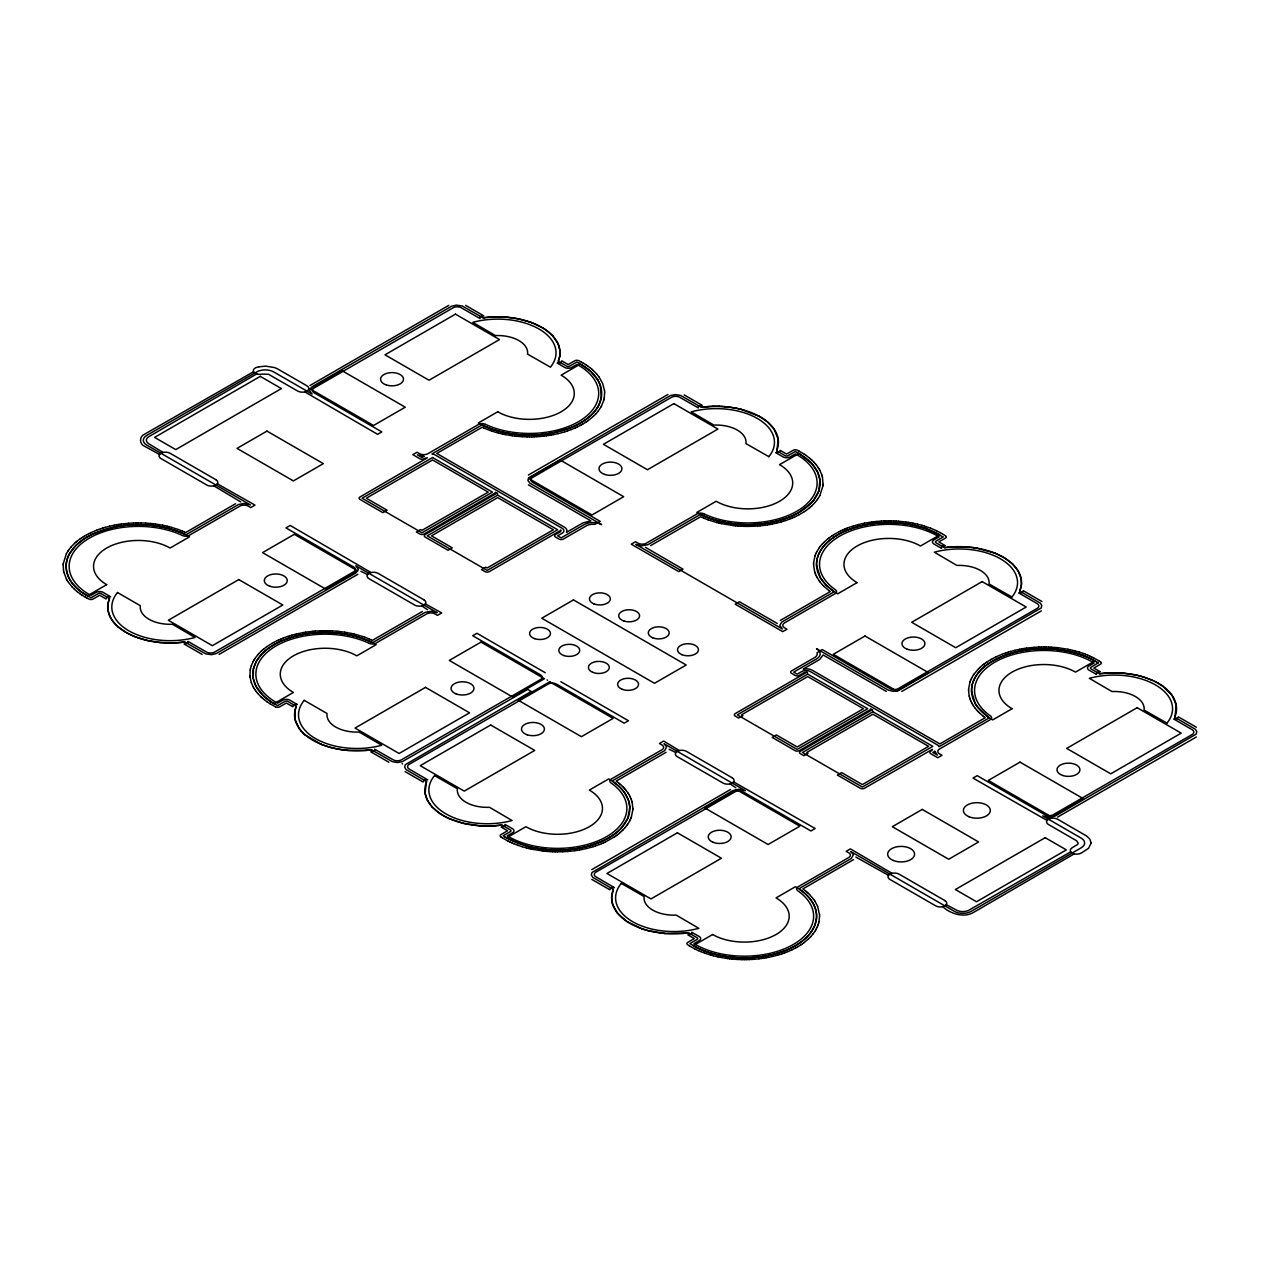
<?xml version="1.0" encoding="UTF-8"?>
<svg xmlns="http://www.w3.org/2000/svg" width="1263" height="1263" viewBox="0 0 1263 1263"><rect width="100%" height="100%" fill="white"/><g stroke="black" fill="none" stroke-linecap="round" stroke-linejoin="round"><path stroke-width="1.5" d="M63.182 564.971L63.513 570.576M632.81 809.772L632.858 808.431M813.561 564.277L813.593 562.935M823.066 484.345L822.466 477.319M819.576 916.243L818.945 921.832M968.563 690.387L968.61 689.045M63.197 564.893L63.308 563.551M632.81 809.851L631.421 816.829M813.593 562.856L814.982 555.878M822.939 485.766L823.066 484.408M816.435 918.911C817.871 906.818 809.536 896.051 800.016 889.626A1.989 1.152 0 0 1 800.126 888.063L851.357 858.445L853.33 854.704L850.757 851.53L954.323 911.318A11.951 6.899 0 0 0 971.231 911.318L1081.144 847.852A11.951 6.899 0 0 0 1081.144 838.095L1042.733 815.914L1049.032 817.429L1055.41 815.93L1196.156 734.135L1196.819 731.64L1195.382 729.272L1175.553 717.684A1.989 1.152 0 0 1 1175.032 716.61L1176.248 705.212M968.61 688.966L970 681.988M63.308 563.472L66.371 553.778M250.232 669.927L249.916 675.531M601.33 397.545L600.304 385.326M604.314 397.671L604.63 392.083M822.939 485.829L819.876 495.522M816.435 918.943L814.698 925.668L811.099 932.157M559.714 356.292L559.872 350.435L558.388 344.625M559.714 356.308L558.499 360.665A1.989 1.152 0 0 0 559.035 361.723L566.787 366.207A1.989 1.152 0 0 0 569.597 366.207L576.875 362.007L578.817 363.018M250.248 669.864L250.5 668.522M253.468 668.711L253.2 678.231L255.963 686.251M601.33 397.561L599.23 404.239M604.03 399.092L604.298 397.75M295.068 710.138L295.068 719.515L299.268 728.593M295.068 710.138L296.047 706.948A1.989 1.152 0 0 0 295.51 705.891L287.759 701.407A1.989 1.152 0 0 0 284.949 701.407L277.671 705.607L274.024 703.649A72.244 41.711 0 0 1 274.024 644.651L281.112 641.067M250.516 668.443L251.305 665.712M253.484 668.695L256.689 660.754L261.378 654.502M603.682 400.497L604.014 399.171M818.582 923.237L818.929 921.911M931.983 750.206L930.72 751.248A2.984 1.721 0 0 0 930.72 753.679L937.762 757.753L941.993 755.306L939.135 753.632A5.968 3.457 0 0 1 939.135 749.259L990.239 719.721A4.973 2.873 0 0 0 990.618 716.042A7.199 4.152 0 0 0 990.271 715.789A69.26 39.99 0 0 1 997.296 660.802A69.26 39.99 0 0 1 1092.779 662.159L1094.153 662.98L1088.801 666.075A4.973 2.873 0 0 0 1088.801 670.022L1096.489 674.395A3.236 1.863 0 0 1 1098.81 671.963L1100.278 671.774L1093.837 668.048L1100.499 664.196A2.984 1.721 0 0 0 1100.657 661.986L1100.405 661.812M603.651 400.576L601.456 406.039M818.724 491.086L819.955 480.24M818.14 924.642L818.566 923.316M251.337 665.648L253.089 661.575M630.9 818.219L631.405 816.908M818.724 491.102L813.672 500.164M815.014 555.799L815.503 554.489M817.619 926.032L818.124 924.705M970.031 681.909L970.521 680.599M360.902 571.302L367.565 574.586M630.316 819.608L630.869 818.298M669.169 749.275L675.831 752.559M777.234 623.448L739.408 601.741L735.192 604.188L782.744 631.642L786.975 629.195L784.118 627.522A5.968 3.457 0 0 1 784.118 623.148L835.222 593.61A4.973 2.873 0 0 0 835.617 589.932A7.199 4.152 0 0 0 835.253 589.679A69.26 39.99 0 0 1 842.279 534.691A69.26 39.99 0 0 1 937.762 536.049L939.151 536.87L933.878 539.901A4.973 2.873 0 0 0 933.783 543.911L941.472 548.284A3.236 1.863 0 0 1 943.793 545.869L945.277 545.663L938.819 541.938L945.482 538.085A2.984 1.721 0 0 0 945.64 535.875L945.513 535.796M815.535 554.41L816.103 553.115M817.035 927.405L817.603 926.095M855.888 857.072L888.505 875.338M970.552 680.52L971.121 679.226M69.244 554.252C63.308 564.545 66.481 577.886 74.659 586M599.215 404.271L597.857 406.86M629.637 820.966L630.269 819.671M816.135 553.036L816.782 551.742M816.356 928.779L817.003 927.484M971.152 679.147L971.784 677.852M66.402 553.699L67.949 551.078M69.26 554.236L75.812 545.505L84.053 538.859M253.137 661.512L253.847 660.233M600.699 407.381L601.409 406.102M629.606 821.045L628.058 823.665M819.845 495.601L818.298 498.222M816.814 551.678L819.261 547.732M815.598 930.121L816.324 928.842M971.831 677.773L973.363 675.152M159.564 454.491L144.724 446.344C139.088 444.213 139.183 436.272 144.724 434.14L253.579 371.717M217.331 483.792L255 505.121L250.769 507.568L247.864 505.91A5.968 3.457 0 0 0 240.286 505.91L189.118 535.417A4.973 2.873 0 0 1 182.598 535.575M253.879 660.154L254.668 658.891M425.331 603.888L441.718 612.934L437.487 615.365L434.583 613.723A5.968 3.457 0 0 0 427.005 613.723L375.948 643.167A4.973 2.873 0 0 1 369.317 643.388M597.841 406.875C591.558 417.264 580.633 423.8 569.597 428.141M600.651 407.46L597.999 411.343M733.598 781.86L815.156 828.528L810.925 830.975L742.849 791.696A5.968 3.457 0 0 0 735.271 791.696L595.631 872.307A5.968 3.457 0 0 0 595.631 876.696L614.418 887.621A3.236 1.863 0 0 0 610.218 888.963L609.871 889.815L591.81 879.395M814.777 931.463L815.566 930.2M932.362 749.338L864.476 788.254A2.984 1.721 0 0 1 860.245 788.254L837.353 775.04L841.584 772.593L862.361 784.591L928.605 746.354L872.938 714.226L806.71 752.464L808.115 753.269L803.884 755.716L800.363 753.679A2.984 1.721 0 0 1 800.363 751.248L870.823 710.564A2.984 1.721 0 0 1 872.638 710.059L870.633 708.827A2.984 1.721 0 0 1 869.765 709.948L799.305 750.632A2.984 1.721 0 0 1 795.074 750.632L772.182 737.403L776.398 734.971L797.19 746.97L863.418 708.732L807.752 676.589L741.523 714.826L742.928 715.647L738.713 718.079L735.192 716.058A2.984 1.721 0 0 1 735.192 713.611L805.652 672.926A2.984 1.721 0 0 1 807.183 672.453L807.436 672.437A2.984 1.721 0 0 0 804.105 672.611L799.305 675.373A2.984 1.721 0 0 1 795.074 675.373L791.554 673.337A2.984 1.721 0 0 1 791.554 670.89L815.077 657.281A9.457 5.462 0 0 0 817.035 652.75L822.197 649.545L890.289 688.824A5.968 3.457 0 0 0 897.867 688.824L1037.507 608.198A5.968 3.457 0 0 0 1037.507 603.825L1018.72 592.884A3.236 1.863 0 0 0 1022.919 591.542L1023.251 590.689L1041.991 601.551M946.271 904.655L957.086 910.434A8.967 5.178 0 0 0 968.453 910.434L1070.756 851.83M1047.043 820.429L972.984 778.087L977.215 775.656L1045.29 814.935A5.968 3.457 0 0 0 1052.884 814.935L1192.509 734.308A5.968 3.457 0 0 0 1192.509 729.935L1173.737 718.994A3.236 1.863 0 0 0 1177.937 717.652L1178.268 716.8L1196.329 727.235M67.997 551.015L68.849 549.768M254.716 658.812L257.605 654.976M817.398 499.548L818.25 498.285M627.158 824.976L628.011 823.729M973.41 675.089L974.278 673.842M814.73 931.541L812.898 934.083M68.897 549.689L70.886 547.179M817.35 499.611L815.377 502.137M819.308 547.653L820.24 546.421M627.111 825.055L625.122 827.581M974.326 673.763L978.62 668.743M811.083 932.173C800.789 945.829 783.818 952.349 767.588 955.696M597.936 411.422L595.82 413.901M402.565 763.957L402.076 763.673M547.1 679.952L547.589 680.22M813.672 500.18L811.588 502.611M820.287 546.358L822.402 543.879M812.851 934.162L810.72 936.641M70.933 547.1L74.454 543.437M257.652 654.913L258.726 653.713M815.314 502.2L811.793 505.863M621.349 828.054L627.979 817.871L629.827 807.041M625.074 827.644L622.817 830.075M258.789 653.65L261.188 651.25M261.394 654.487L263.746 652.134M595.757 413.964L593.357 416.364M811.572 502.627L798.958 512.446A72.244 41.711 0 0 1 696.781 512.446L716.168 501.269A44.837 25.892 0 0 0 779.571 501.269A44.837 25.892 0 0 0 779.571 464.642L798.958 453.464L811.572 463.284M822.466 543.8L823.602 542.632M621.333 828.07L618.981 830.407M810.657 936.704L808.273 939.104M823.665 542.569L827.597 539.048M621.538 831.307L622.738 830.154M978.683 668.68L979.883 667.527M74.533 543.374L75.796 542.253M261.252 651.187L262.515 650.05M263.762 652.118L267.772 648.772M593.294 416.427L587.642 420.989M810.451 507.063L811.714 505.926M618.965 830.423L616.36 832.68M620.212 832.491L621.475 831.37M979.946 667.448L982.614 665.159M808.194 939.167L804.073 942.608M75.859 542.19L77.185 541.085M262.593 649.987L263.92 648.882M809.062 508.231L810.388 507.11M618.807 833.659L620.149 832.554M985.077 666.138C977.309 672.248 970.963 681.531 971.594 691.777M77.264 541.022L80.185 538.827M263.983 648.819L266.903 646.624M808.983 508.279L806.062 510.489M827.675 538.985L829.065 537.912M616.344 832.696L613.486 834.843M617.354 834.811L618.744 833.722M982.693 665.096L984.082 664.006M985.093 666.122L987.95 663.975M267.803 648.756L274.008 644.667M829.144 537.849L832.191 535.701M832.933 537.864C823.871 544.085 815.898 554.11 816.577 565.666M615.823 835.917L617.275 834.875M984.161 663.959L985.614 662.901M802.542 943.729L803.994 942.672M80.264 538.764L81.779 537.738M586.048 422.063L587.548 421.037M266.982 646.561L271.861 643.467M804.468 511.562L805.983 510.536M832.949 537.849L834.464 536.822M613.455 834.859L608.719 837.89A72.244 41.711 0 0 1 506.542 837.89L504.9 836.911M614.228 837.006L615.744 835.98M985.693 662.838L987.192 661.812M987.966 663.959C1016.668 645.614 1054.526 644.525 1085.864 656.507M800.947 944.803L802.463 943.777M81.858 537.675L83.421 536.68M84.084 538.843L92.546 534.107M585.953 422.126L582.685 424.147M804.389 511.626L799.337 514.625M832.27 535.654L833.833 534.644M834.48 536.807L839.39 533.886M614.15 837.069L605.403 841.947M987.287 661.765L990.555 659.744M853.52 859.645L802.873 888.915L805.462 890.873M800.868 944.866L797.585 946.887M83.516 536.633L85.142 535.67M833.927 534.596L839.137 531.691M309.972 385.515L448.744 305.393M235.597 503.716L185.645 532.56L184.24 531.912M528.408 475.014L667.906 394.498M219.083 654.408L357.855 574.286M422.316 611.513L372.364 640.357L370.959 639.71M274.024 703.649L293.395 692.456A44.837 25.892 0 0 1 293.395 655.844A44.837 25.892 0 0 1 356.813 655.844L376.185 644.651A72.244 41.711 0 0 0 274.024 644.651M650.65 545.6L700.618 516.741L702.023 517.388M780.297 620.449L830.265 591.605L829.144 590.784M666.122 752.274L616.155 781.118L617.275 781.923M591.81 869.607L730.582 789.486M1041.312 610.897L901.814 691.414M1057.557 817.129L1196.329 737.008M85.237 535.607L86.91 534.675M580.917 425.142L582.59 424.194M271.955 643.42L273.629 642.472M798.942 512.462L791.854 516.046M608.703 837.89L601.614 841.474M990.65 659.681L992.323 658.749M795.816 947.882L797.49 946.934M87.005 534.628L88.726 533.712M580.822 425.189L577.223 427.005M273.724 642.425L277.323 640.594M799.242 514.688L795.643 516.504M839.421 533.87L842.942 532.086M992.418 658.702L996.018 656.871M795.722 947.929L792.122 949.744M88.82 533.665L90.604 532.797M839.232 531.628L841.016 530.76M90.699 532.749L96.525 530.255M92.562 534.107L115.138 526.86M575.297 427.889L577.112 427.052M277.434 640.546L279.249 639.71M793.717 517.388L795.548 516.551M841.111 530.713L842.942 529.876M842.974 532.07L846.699 530.413M996.128 656.823L1001.954 654.329M603.477 842.831L605.293 841.995M792.027 949.792L788.223 951.481M575.186 427.936L571.286 429.546M279.36 639.662L281.223 638.873M281.144 641.051L293.142 636.741M791.838 516.046C764.762 527.381 733.108 527.555 705.796 516.867M791.743 518.24L793.622 517.435M843.037 529.829L844.915 529.039M601.583 841.49L589.584 845.8M601.504 843.684L603.367 842.879M281.333 638.825L283.259 638.052M789.722 519.046L791.633 518.288M845.026 528.992L846.936 528.218M846.715 530.413L850.63 528.897M599.467 844.489L601.393 843.731M786.202 952.286L788.112 951.528M96.635 530.207L100.708 528.755M569.566 428.141L552.673 432.956M571.176 429.594L567.119 431.062M283.354 638.02L287.427 636.552M789.612 519.093L785.539 520.545M847.047 528.187L849.004 527.445M1002.064 654.281L1006.137 652.829M599.372 844.537L595.299 845.989M784.134 953.06L786.091 952.334M849.115 527.413L853.267 526.024M850.646 528.897L852.651 528.202M782.018 953.802L784.023 953.107M100.819 528.708L102.856 528.06M564.956 431.741L566.992 431.093M287.538 636.52L289.574 635.857M783.392 521.24L785.428 520.593M852.683 528.187C871.723 521.998 892.357 521.066 911.997 524.824M1006.248 652.782L1008.284 652.134M593.152 846.684L595.189 846.036M779.871 954.481L781.908 953.833M102.982 528.029L105.05 527.413M562.777 432.404L564.845 431.788M289.701 635.826L291.769 635.21M781.197 521.887L783.281 521.272M853.378 525.992L857.688 524.761M1008.395 652.103L1010.463 651.487M590.958 847.331L593.026 846.715M777.676 955.144L779.745 954.528M105.161 527.381L109.534 526.229M562.651 432.435L558.293 433.572M291.895 635.178L296.252 634.042M293.158 636.741L299.647 635.115M781.087 521.935L776.713 523.071M1010.589 651.455L1014.947 650.303M589.568 845.815C570.229 851.183 549.516 851.499 529.986 846.936M590.847 847.362L586.474 848.515M777.566 955.175L773.193 956.312M857.798 524.729L862.234 523.671M109.66 526.213L114.144 525.234M558.167 433.604L553.683 434.583M776.603 523.103L772.119 524.066M296.379 634.01L303.199 632.605M1015.073 650.287L1019.557 649.308M586.348 848.547L581.864 849.51M773.082 956.344L768.583 957.322M304.809 391.893L377.59 434.346L381.821 431.899L313.792 392.604A5.968 3.457 0 0 1 313.792 388.215L453.433 307.604A5.968 3.457 0 0 1 461.011 307.604L480.035 318.56A3.236 1.863 0 0 1 482.277 316.018L483.761 315.829L465.684 305.393M163.069 452.47L148.371 443.518A8.967 5.178 0 0 1 148.371 436.951L256.721 373.927M213.826 485.813L240.791 501.948M427.399 457.79L359.987 496.991A2.984 1.721 0 0 0 359.987 499.438L382.878 512.652L387.11 510.205L366.317 498.206L432.562 459.969L488.213 492.112L421.984 530.349L420.579 529.529L416.348 531.976L419.869 534.012A2.984 1.721 0 0 0 424.1 534.012L494.559 493.328A2.984 1.721 0 0 0 495.428 492.27L497.575 493.438A2.984 1.721 0 0 0 495.617 493.944L425.157 534.612A2.984 1.721 0 0 0 425.157 537.059L448.065 550.273L452.28 547.842L431.504 535.844L497.733 497.606L553.399 529.734L487.171 567.971L485.75 567.166L481.519 569.597L485.055 571.634A2.984 1.721 0 0 0 489.27 571.634L559.73 530.965A2.984 1.721 0 0 0 560.551 530.081L560.598 529.923A2.984 1.721 0 0 1 560.283 531.849L555.515 534.612A2.984 1.721 0 0 0 555.515 537.059L559.035 539.096A2.984 1.721 0 0 0 563.266 539.096L586.853 525.519A9.457 5.462 0 0 1 594.699 524.382L600.257 521.398L532.212 482.087A5.968 3.457 0 0 1 532.212 477.714L671.853 397.103A5.968 3.457 0 0 1 679.431 397.103L698.376 407.933A3.236 1.863 0 0 1 700.712 405.518L702.181 405.328L684.12 394.893M371.069 572.549L290.222 525.471L285.991 527.902L354.035 567.213A5.968 3.457 0 0 1 354.035 571.586L214.394 652.213A5.968 3.457 0 0 1 206.816 652.213L187.871 641.367A3.236 1.863 0 0 1 185.55 643.783L184.066 643.988L202.127 654.408M421.826 605.908L427.51 609.745M299.678 635.115C317.108 631.389 335.374 631.532 352.74 635.621M862.345 523.656L864.539 523.198M679.336 750.538L663.675 741.065L659.444 743.512L662.301 745.186A5.968 3.457 0 0 1 662.301 749.559L611.181 779.097A4.973 2.873 0 0 0 610.803 782.776A7.199 4.152 0 0 0 611.166 783.028A69.26 39.99 0 0 1 604.124 838.016A69.26 39.99 0 0 1 508.657 836.674L507.268 835.838L512.636 832.743A4.973 2.873 0 0 0 512.636 828.796L504.947 824.423A3.236 1.863 0 0 1 502.611 826.855L501.143 827.044L507.6 830.77L500.922 834.622A2.984 1.721 0 0 0 500.78 836.832L501.016 837.006M730.093 783.881L735.776 787.733M892.01 873.317L850.394 848.878L846.163 851.309L849.02 852.983A5.968 3.457 0 0 1 849.02 857.372L797.916 886.91A4.973 2.873 0 0 0 797.521 890.573A7.199 4.152 0 0 0 797.884 890.825A69.26 39.99 0 0 1 790.859 945.829A69.26 39.99 0 0 1 695.376 944.471L693.987 943.65L699.355 940.54A4.973 2.873 0 0 0 699.355 936.593L691.666 932.236A3.236 1.863 0 0 1 689.345 934.652L687.861 934.841L694.318 938.567L687.656 942.435A2.984 1.721 0 0 0 687.498 944.629L689.393 945.861M942.766 906.676C949.618 913.275 963.211 918.327 973.347 912.533L1074.26 853.851M552.641 432.956C532.323 436.824 510.884 435.751 491.307 428.883M551.347 435.009L553.557 434.598M114.254 525.203L116.48 524.792M115.17 526.845C135.504 522.977 156.928 524.082 176.52 530.918M769.767 524.508L771.993 524.098M864.666 523.166L871.644 522.029M1019.683 649.277L1021.909 648.866M579.528 849.952L581.738 849.541M767.557 955.696C747.222 959.564 725.799 958.491 706.206 951.623M766.246 957.749L768.472 957.338M548.979 435.403L551.221 435.04M116.606 524.776L118.848 524.398M767.399 524.903L769.641 524.524M303.325 632.574L305.567 632.21M1022.02 648.85L1024.261 648.472M577.159 850.346L579.401 849.967M763.878 958.143L766.12 957.78M546.579 435.751L548.852 435.419M118.975 524.382L121.232 524.05M765.015 525.25L767.273 524.919M645.456 547.353L683.046 569.203L678.815 571.634L631.263 544.179L635.478 541.732L638.383 543.39A5.968 3.457 0 0 0 645.961 543.39L697.129 513.883A4.973 2.873 0 0 1 703.649 513.725M305.693 632.195L312.782 631.311M1024.388 648.456L1026.661 648.14M574.776 850.694L577.033 850.362M761.494 958.491L763.752 958.159M484.582 317.629L484.076 317.692A1.989 1.152 0 0 1 482.229 317.392L462.242 305.978L456.385 305.109L451.57 306.246L312.087 386.731L309.451 390.378L312.087 394.072L273.661 371.906A11.951 6.899 0 0 0 256.752 371.906L146.84 435.356A11.951 6.899 0 0 0 146.84 445.129L250.437 504.932L244.122 503.4L238.423 504.569L187.113 534.138A1.989 1.152 0 0 1 184.414 534.202L184.224 534.107M183.246 642.172L183.735 642.109A1.989 1.152 0 0 1 185.582 642.425L205.664 653.855L211.442 654.692L216.257 653.555L355.771 573.055L358.376 569.424L355.771 565.745L437.156 612.729L431.63 611.229L425.142 612.366L373.832 641.951A1.989 1.152 0 0 1 371.133 642.014L361.234 638.036M544.179 436.051L546.453 435.767M121.359 524.034L128.494 523.292M764.889 525.266L760.184 525.803M871.77 522.014L874.043 521.73M1026.787 648.108L1033.923 647.366M574.649 850.709L569.945 851.246M759.079 958.791L761.368 958.506M484.597 317.629L493.644 316.902M182.251 642.299L183.23 642.172M705.007 406.907L702.512 407.191A1.989 1.152 0 0 1 700.665 406.891L680.662 395.477L675.689 394.593L670.621 395.477L528.581 477.903L527.918 480.445L529.939 483.208L601.662 524.65A12.456 7.199 0 0 0 584.043 524.65L561.151 537.88L557.63 535.844L562.209 533.191A5.983 3.457 0 0 0 562.209 528.313L435.025 454.885A5.983 3.457 0 0 0 431.962 453.938L480.698 425.663A1.989 1.152 0 0 1 483.397 425.599L489.286 428.141M182.235 642.299L174.168 642.914M544.053 436.067L539.317 436.524M874.17 521.714L876.475 521.461M758.952 958.806L754.232 959.264M705.022 406.891L708.022 406.623M366.965 750.301L370.469 749.906A1.989 1.152 0 0 1 372.317 750.222L392.383 761.668L397.277 762.52L402.266 761.668L527.681 689.409L531.202 691.445L405.265 764.699L404.618 767.241L406.102 769.593L425.868 781.15A1.989 1.152 0 0 1 426.405 782.207L425.094 793.022M950.108 547.053L945.592 547.542A1.989 1.152 0 0 1 943.745 547.226L935.994 542.758A1.989 1.152 0 0 1 935.994 541.132L943.272 536.933L924.926 528.202M365.954 750.396L366.949 750.317M425.884 458.011L424.1 458.753A2.984 1.721 0 0 1 419.869 458.753L412.827 454.68L417.058 452.249L419.963 453.891A5.968 3.457 0 0 0 427.541 453.891L478.693 424.384A4.973 2.873 0 0 1 485.229 424.226M757.753 526.008L760.058 525.818M876.601 521.461L881.353 521.098M312.908 631.295L315.213 631.09M567.513 851.451L569.818 851.262M950.123 547.053L957.212 546.69M365.938 750.396L347.688 750.396M708.038 406.623L713.09 406.37M536.886 436.682L539.19 436.524M128.621 523.277L133.404 523.008M757.626 526.024L752.859 526.292M315.355 631.09L320.123 630.805M1034.05 647.351L1038.818 647.082M567.387 851.467L562.603 851.736M751.785 959.422L754.106 959.264M493.28 825.876L500.811 825.165A1.989 1.152 0 0 1 502.658 825.481L510.41 829.965A1.989 1.152 0 0 1 510.41 831.591L503.179 835.759L504.884 836.895M1109.167 672.895L1100.61 673.653A1.989 1.152 0 0 1 1098.763 673.337L1091.011 668.869A1.989 1.152 0 0 1 1091.011 667.243L1098.131 662.933M493.265 825.876L480.051 825.813M534.423 436.793L536.743 436.682M881.479 521.082L883.8 520.972M749.338 959.533L751.659 959.422M1109.182 672.895L1115.276 672.784M493.675 316.902L499.769 316.839M174.152 642.914L159.959 642.504M531.96 436.872L534.296 436.809M133.531 523.008L135.851 522.945M883.926 520.972L886.263 520.909M752.716 526.292L747.933 526.387M320.249 630.805L325.033 630.711M1038.944 647.082L1041.28 647.019M562.477 851.736L557.693 851.83M746.875 959.612L749.196 959.548M713.106 406.354L719.215 406.354M957.228 546.69L973.378 547.605M529.513 436.887L531.834 436.872M135.994 522.929L138.314 522.914M886.389 520.909L888.726 520.877M1041.407 647.003L1043.743 646.988M744.412 959.627L746.749 959.612M527.05 436.872L529.371 436.887M888.852 520.877L891.189 520.909M745.47 526.371L747.807 526.387M138.441 522.914L140.777 522.929M325.175 630.711L329.959 630.805M1043.87 646.988L1046.206 647.003M555.231 851.815L557.551 851.83M741.949 959.612L744.286 959.627M1115.292 672.784L1122.381 673.084M499.785 316.839L506.858 317.218M526.908 436.872L522.124 436.682M891.315 520.909L893.651 520.972M743.007 526.292L745.344 526.371M140.903 522.945L145.687 523.119M1046.332 647.019L1048.653 647.082M552.768 851.736L555.104 851.815M741.823 959.612L737.039 959.422M719.231 406.37L724.283 406.623M893.778 520.972L896.099 521.082M740.56 526.182L742.881 526.292M1048.795 647.082L1051.116 647.193M330.085 630.805L332.406 630.916M550.321 851.625L552.641 851.736M521.998 436.682L517.246 436.319M896.225 521.098L898.546 521.24M738.113 526.024L740.434 526.182M145.829 523.135L150.581 523.482M1051.242 647.209L1055.994 647.556M332.548 630.932L337.3 631.295M550.179 851.625L545.427 851.262M736.913 959.422L732.161 959.059M480.035 825.813L463.332 823.318L449.249 818.613M724.299 406.623L727.299 406.891M1122.397 673.084L1136.195 675.074M664.748 933.468L687.53 932.978A1.989 1.152 0 0 1 689.377 933.278L697.129 937.762A1.989 1.152 0 0 1 697.129 939.388L689.898 943.603L696.702 947.55M898.672 521.256L905.808 522.014M735.682 525.818L737.987 526.008M506.873 317.218L518.698 318.923M347.672 750.396L344.673 750.096M664.733 933.452L648.187 930.642M159.943 642.504L147.203 640.467L135.504 636.931M514.83 436.067L517.12 436.303M733.25 525.566L735.555 525.803M150.707 523.498L152.997 523.735M1056.121 647.572L1058.41 647.808M337.426 631.311L339.715 631.547M543.011 851.009L545.3 851.246M729.73 958.806L732.019 959.043M727.314 406.907L735.208 408.044M344.657 750.096L337.774 749.07M512.415 435.767L514.704 436.051M733.124 525.55L721.426 523.624M153.123 523.75L155.396 524.034M1058.536 647.824L1067.93 649.277M339.842 631.563L344.515 632.195M542.885 850.994L531.186 849.068M727.33 958.506L729.604 958.791M973.394 547.605L974.373 547.747M512.289 435.751L505.326 434.598M905.934 522.029L908.192 522.345M155.523 524.05L162.501 525.203M727.204 958.491L720.226 957.338M974.389 547.747L975.368 547.889M975.383 547.889L976.346 548.047M908.318 522.377L910.56 522.74M344.641 632.21L346.883 632.574M976.362 548.047L994.691 553.052M910.686 522.756L912.912 523.166M347.009 632.605L351.54 633.489M735.224 408.044L740.923 409.291M337.758 749.07L329.28 747.08M503.006 434.125L505.2 434.583M913.038 523.198L915.233 523.656M912.028 524.824L924.895 528.187M1068.04 649.308L1070.235 649.766M162.627 525.234L164.822 525.692M717.905 956.865L720.099 957.322M518.714 318.923L531.47 322.554M1136.211 675.074L1142.715 676.747M915.343 523.671L917.522 524.177M502.879 434.093L498.443 433.035M719.136 523.103L721.299 523.592M1070.361 649.782L1074.797 650.84M164.948 525.708L167.111 526.213M351.667 633.521L353.829 634.01M528.897 848.547L531.06 849.036M717.779 956.833L713.358 955.775M917.633 524.208L922.006 525.345M716.879 522.535L719.01 523.071M167.237 526.229L169.368 526.766M353.956 634.042L356.087 634.579M352.772 635.621L354.903 636.157M527.823 846.399L529.955 846.92M526.639 847.978L528.771 848.515M740.939 409.291L759.473 416.427M648.172 930.642L643.641 929.331M496.217 432.435L498.332 433.004M716.753 522.503L708.196 519.867M1074.908 650.871L1079.202 652.103M169.495 526.797L171.594 527.381M356.213 634.61L362.67 636.52M354.935 636.157L361.218 638.02M527.792 846.384L506.558 837.89L525.913 826.697A44.837 25.892 0 0 0 589.332 826.697A44.837 25.892 0 0 0 589.332 790.085L608.703 778.908A72.244 41.711 0 0 1 608.703 837.89M526.513 847.947L522.219 846.715M711.132 955.175L713.232 955.744M329.264 747.08L321.37 744.396M922.116 525.376L924.2 525.992M496.106 432.404L491.875 431.093M171.721 527.413L178.051 529.45M711.006 955.144L704.675 953.107M1142.731 676.747L1152.977 680.568M924.311 526.024L926.347 526.687M1079.328 652.134L1083.48 653.524M522.108 846.684L517.956 845.294M643.625 929.315L641.872 928.731M926.458 526.718L930.531 528.187M489.76 430.367L491.765 431.062M362.781 636.552L364.77 637.247M641.857 928.731L627.064 921.611M489.318 428.141L491.275 428.867M489.649 430.32L483.697 427.936M1083.591 653.555L1085.549 654.281M708.085 519.819L704.107 518.288M178.162 529.481L182.156 531.028M176.552 530.934L180.451 532.433M364.881 637.294L368.875 638.825M517.846 845.263L513.852 843.731M704.217 950.881L706.175 951.607M704.565 953.06L700.57 951.528M531.486 322.554L532.323 322.886M532.339 322.886L543.185 328.191M135.488 636.931L126.063 632.463L118.312 627.016M930.642 528.218L936.467 530.713M1085.659 654.329L1087.569 655.102M704.201 950.881L696.718 947.566M994.707 553.052L1004.701 558.041L1012.658 564.135M321.355 744.396L305.03 734.813M1087.68 655.134L1089.543 655.939M1085.896 656.523L1089.622 658.181M705.78 516.851L701.833 515.099A1.989 1.152 0 0 0 699.134 515.162L647.903 544.7L641.351 545.869L635.826 544.369L782.413 629.006L779.776 625.359L781.781 622.075L833.012 592.458A1.989 1.152 0 0 0 833.122 590.895L826.239 585.179L820.382 577.728M702.117 517.435L703.996 518.24M182.251 531.06L184.13 531.865M180.483 532.449L184.209 534.107M368.985 638.873L370.848 639.662M511.878 842.879L513.757 843.684M698.597 950.676L700.476 951.481M449.249 818.613L446.107 817.129M1089.653 655.986L1091.485 656.823M483.587 427.889L482.182 427.257L436.777 453.464L564.419 527.16A8.967 5.178 0 0 1 566.519 532.339L583.174 522.787L590.926 520.893L528.408 484.803M509.952 841.995L511.768 842.831M698.502 950.629L694.792 948.876M936.562 530.76L940.177 532.591M1091.579 656.871L1093.363 657.739M1089.653 658.181L1093.174 659.981M275.555 706.838L275.855 706.98A2.984 1.721 0 0 0 279.676 706.885L286.354 703.033L292.811 706.759L293.142 705.906A3.236 1.863 0 0 1 297.342 704.565L289.764 700.128A4.973 2.873 0 0 0 282.928 700.128L277.56 703.223L276.139 702.417A69.26 39.99 0 0 1 273.787 647.303A69.26 39.99 0 0 1 369.033 643.246M508.073 841.079L509.842 841.947M1154.556 681.31L1158.297 683.299M446.092 817.114L439.682 813.356M799.242 451.223L797.158 450.149A2.984 1.721 0 0 0 793.306 450.228L786.628 454.08L780.171 450.338L779.824 451.191A3.236 1.863 0 0 1 775.64 452.549L783.202 456.985A4.973 2.873 0 0 0 790.038 456.985L795.406 453.875L796.842 454.68A69.26 39.99 0 0 1 799.179 509.81A69.26 39.99 0 0 1 703.933 513.867M580.822 361.739L578.691 360.634A2.984 1.721 0 0 0 574.87 360.729L568.192 364.581L561.735 360.855L561.404 361.707A3.236 1.863 0 0 1 557.204 363.049L564.782 367.486A4.973 2.873 0 0 0 571.602 367.486L576.97 364.391L578.407 365.181A69.26 39.99 0 0 1 580.759 420.311A69.26 39.99 0 0 1 485.513 424.368M1093.458 657.786L1098.668 660.707M886.342 691.414L823.066 654.929L819.782 659.397L803.268 669.027A8.967 5.178 0 0 1 812.235 670.227L939.861 743.923L985.266 717.7L984.161 716.895M87.005 598.078L89.12 599.167A2.984 1.721 0 0 0 92.957 599.088L99.635 595.236L106.076 598.962L106.424 598.109A3.236 1.863 0 0 1 110.623 596.768L103.045 592.331A4.973 2.873 0 0 0 96.209 592.331L90.841 595.426L89.42 594.62A69.26 39.99 0 0 1 87.068 539.506A69.26 39.99 0 0 1 182.314 535.449M275.445 706.791L270.235 703.87M507.979 841.032L502.753 838.111M694.697 948.829L689.487 945.924M799.337 451.286L804.389 454.285M798.942 453.449L795.311 451.507L788.033 455.706A1.989 1.152 0 0 1 785.207 455.706L777.455 451.223A1.989 1.152 0 0 1 776.919 450.165L778.229 439.335L774.077 429.073M940.272 532.639L941.945 533.57M580.917 361.786L582.59 362.718M578.833 363.018L590.784 371.433L597.841 380.037M1093.205 659.981L1096.521 661.907M85.237 597.083L86.91 598.031M759.473 416.443L766.183 420.847M495.412 335.579L472.804 322.349A58.287 33.659 0 0 1 538.954 328.98A58.287 33.659 0 0 1 550.431 367.17L527.539 354.114A29.823 17.224 0 0 0 495.412 335.595M560.819 681.688L628.437 720.731L624.206 723.178L556.13 683.899A5.968 3.457 0 0 0 548.552 683.899L408.912 764.51A5.968 3.457 0 0 0 408.912 768.883L427.699 779.824A3.236 1.863 0 0 0 423.5 781.166L423.152 782.018L405.091 771.598M388.846 762.221L370.785 751.785L372.269 751.596A3.236 1.863 0 0 0 374.59 749.164L393.535 760.01A5.968 3.457 0 0 0 401.113 760.01L540.753 679.399A5.968 3.457 0 0 0 540.753 675.01L472.725 635.715L476.94 633.268L545.253 672.737M1158.313 683.315L1163.034 686.377M942.04 533.633L945.308 535.654M582.685 362.765L585.953 364.786M274.008 703.633L270.803 701.66M85.142 597.036L81.858 595.015M543.201 328.206L544.558 329.075M1098.763 660.754L1100.326 661.765M1096.537 661.923L1098.1 662.917M501.111 837.069L502.674 838.064M270.156 703.823L266.982 701.739M544.558 329.075L548.347 331.837M627.048 921.595L617.591 913.275M804.468 454.348L805.983 455.375M586.048 364.849L587.548 365.875M270.771 701.644L263.762 696.181M80.264 593.942L81.779 594.968M439.666 813.356L432.246 807.041M806.062 455.422L808.983 457.632M587.642 365.938L590.547 368.133M266.903 701.675L263.983 699.481M81.085 591.747L90.952 597.809L98.214 593.61A1.989 1.152 0 0 1 101.04 593.61L108.792 598.078A1.989 1.152 0 0 1 109.328 599.151C105.618 607.898 109.076 618.096 115.643 624.49M80.185 593.878L77.264 591.684M1163.049 686.377L1172.175 695.518L1176.248 705.196M829.065 590.721L823.665 586.064M982.693 715.758L984.082 716.831M617.354 781.986L618.744 783.06M81.053 591.731L77.043 588.384M548.363 331.837L552.657 335.832M809.062 457.68L810.388 458.801M590.626 368.196L591.952 369.301M982.614 715.695L979.946 713.39M805.541 890.936L806.868 892.041M618.807 783.123L620.149 784.228M262.593 698.313L263.92 699.418M77.185 591.621L74.533 589.316M767.383 421.81L774.077 429.057M305.03 734.798L303.925 733.819M118.296 627.001L115.659 624.506M810.451 458.848L811.714 459.985M592.031 369.364L593.294 370.485M806.931 892.104L808.194 893.225M620.212 784.291L621.475 785.428M618.965 786.36L613.297 781.813A1.989 1.152 0 0 1 613.408 780.266L664.638 750.632L666.611 746.891L664.038 743.718L745.423 790.717L739.108 789.186L732.729 790.685L591.984 872.496L591.337 875.038L592.821 877.406L612.587 888.947A1.989 1.152 0 0 1 613.123 890.005L611.608 897.298L612.602 904.324M261.252 697.113L262.515 698.25M303.925 733.819L301.415 731.261M811.793 460.048L814.193 462.447M978.683 712.174L979.883 713.327M593.357 370.548L596.878 374.211M808.273 893.288L809.472 894.441M621.538 785.491L622.738 786.644M618.981 786.375L621.333 788.728M263.746 696.166L255.979 686.267M261.188 697.05L257.652 693.403M75.827 587.216L77.027 588.369M74.454 589.253L72.07 586.853M1012.673 564.135L1018.215 571.065L1021.12 578.501M977.483 710.927L978.62 712.111M822.466 584.816L823.602 586M809.536 894.52L813.83 899.54M622.817 786.707L623.938 787.891M74.675 586.016L75.812 587.2M552.657 335.832L557.883 343.473M432.23 807.041L427.573 800.537M814.24 462.511L815.314 463.71M811.588 463.3L817.65 472.157L819.955 480.224M977.42 710.864L975.304 708.385M822.402 584.753L820.287 582.275M624.001 787.954L625.074 789.154M621.349 788.744L624.364 792.422M72.007 586.79L67.997 581.69M301.415 731.261L299.284 728.593M815.377 463.774L816.372 464.989M596.941 374.274L598.915 376.8M625.122 789.217L626.116 790.433M257.605 693.324L255.615 690.814M617.575 913.26L612.618 904.34M816.419 465.068L818.25 467.626M977.073 706.396L988.14 717.005A1.989 1.152 0 0 1 988.029 718.568L939.04 746.701A5.983 3.457 0 0 0 937.414 744.933L810.23 671.506A5.983 3.457 0 0 0 801.768 671.506L797.19 674.158L793.669 672.121L816.561 658.891A12.456 7.199 0 0 0 816.561 648.724L888.347 690.135L893.146 691.303L898.261 690.735L1041.138 608.024L1041.801 605.53L1040.365 603.161L1020.551 591.573A1.989 1.152 0 0 1 1020.015 590.5L1021.451 584.39L1021.12 578.517M975.257 708.322L973.41 705.764M819.308 580.98L820.24 582.211M626.18 790.512L628.011 793.053M977.057 706.38L975.399 703.838M819.261 580.901L816.814 576.954M598.978 376.879L602.688 383.557L604.503 390.583M813.877 899.619L814.73 900.866M624.38 792.438L628.469 800.253L629.827 807.025M254.716 689.487L255.568 690.735M972.589 704.422L973.363 705.685M818.298 467.689L819.087 468.952M814.777 900.929L817.603 906.297M628.058 793.132L628.848 794.395M253.879 688.146L254.668 689.424M67.16 580.349L67.949 581.611M975.383 703.823L971.594 691.792M971.831 703.065L972.542 704.344M819.134 469.031L819.845 470.31M820.382 577.712L816.593 565.682M597.857 380.068L600.288 385.31M628.879 794.474L629.606 795.753M253.137 686.804L253.847 688.082M66.402 578.991L67.128 580.27M427.557 800.521L425.189 793.622M971.152 701.707L971.784 703.002M819.876 470.389L821.645 474.446M816.135 575.596L816.782 576.891M629.637 795.816L630.269 797.111M253.089 686.725L251.337 682.667M66.371 578.928L63.797 572.06M557.899 343.473L558.388 344.61M970.552 700.318L971.121 701.628M815.535 574.223L816.103 575.518M630.316 797.19L630.869 798.5M970.031 698.928L970.521 700.255M815.014 572.834L815.503 574.144M817.619 906.376L819.529 914.744M630.9 798.563L631.405 799.889M969.589 697.539L970 698.865M821.66 474.525L822.087 475.835M814.572 571.429L814.982 572.755M631.421 799.953L631.847 801.279M251.305 682.588L250.042 677.031M969.226 696.134L969.558 697.46M822.102 475.914L822.45 477.256M814.556 571.35L813.561 564.356M631.863 801.358L632.21 802.684M969.21 696.055L968.563 690.466M632.226 802.763L632.858 808.352M63.513 570.639L63.782 571.981M604.519 390.662L604.63 392.004M249.916 675.61L250.027 676.952M819.545 914.822L819.576 916.164M501.885 825.023A62.282 35.964 0 0 1 426.641 781.592M688.603 932.836A62.282 35.964 0 0 1 613.376 889.389M944.535 547.684A62.282 35.964 0 0 1 1019.762 591.116M1099.552 673.795A62.282 35.964 0 0 1 1174.779 717.226M371.527 749.764A62.282 35.964 0 0 1 296.3 706.333M184.808 641.967A62.282 35.964 0 0 1 109.581 598.536M701.439 407.333A62.282 35.964 0 0 1 776.682 450.765M798.958 453.464A72.244 41.711 0 0 1 798.958 512.446M483.019 317.834A62.282 35.964 0 0 1 558.246 361.281M1091.121 842.958L1088.595 848.31L1081.317 853.046A6.473 3.742 0 0 1 1072.161 853.046A6.473 3.742 0 0 1 1072.161 847.757L1077.307 844.631A5.462 3.158 0 0 0 1078.144 842.974L1076.55 840.732L1048.448 824.502A6.473 3.742 0 0 1 1048.448 819.213A6.473 3.742 0 0 1 1057.605 819.213L1086.575 835.995L1089.827 839.074L1091.121 842.958M934.794 751.327L937.43 755.116L932.82 752.464L934.794 751.327M117.491 592.521L117.396 592.647A58.287 33.659 0 0 0 128.873 630.821A58.287 33.659 0 0 0 195.007 637.452L172.415 624.238A29.823 17.224 0 0 1 140.319 605.687L117.491 592.521M304.209 700.334L304.115 700.444A58.287 33.659 0 0 0 315.592 738.634A58.287 33.659 0 0 0 381.742 745.249L359.134 732.035A29.823 17.224 0 0 1 327.054 713.5L304.209 700.334M434.567 775.593L434.472 775.703A58.287 33.659 0 0 0 445.95 813.893A58.287 33.659 0 0 0 512.083 820.508L489.491 807.294A29.823 17.224 0 0 1 457.395 788.744L434.567 775.593M768.851 456.669L745.959 443.613A29.823 17.224 0 0 0 713.848 425.094L691.24 411.849A58.287 33.659 0 0 1 757.374 418.479A58.287 33.659 0 0 1 768.851 456.669M621.285 883.39L621.191 883.5A58.287 33.659 0 0 0 632.668 921.69A58.287 33.659 0 0 0 698.802 928.321L676.21 915.107A29.823 17.224 0 0 1 644.114 896.556L621.285 883.39M1011.947 597.004L989.055 583.964A29.823 17.224 0 0 0 956.928 565.445L934.32 552.199A58.287 33.659 0 0 1 1000.47 558.83A58.287 33.659 0 0 1 1011.947 597.004M1166.965 723.115L1144.073 710.074A29.823 17.224 0 0 0 1111.945 691.54L1089.338 678.31A58.287 33.659 0 0 1 1155.487 684.925A58.287 33.659 0 0 1 1166.965 723.115M260.273 376.374L154.591 437.393L175.731 449.596L281.412 388.578L260.273 376.374M341.831 370.58L310.13 388.878L373.548 425.489L405.249 407.191L341.831 370.58M455.454 314.14L384.994 354.808L429.025 380.242L499.501 339.558L455.454 314.14M266.967 431.093L237.034 448.381L293.395 480.919L323.344 463.632L266.967 431.093M106.676 584.658L87.305 595.836A72.244 41.711 0 0 1 87.305 536.854A72.244 41.711 0 0 1 189.466 536.854L170.095 548.047A44.837 25.892 0 0 0 106.676 548.047A44.837 25.892 0 0 0 106.676 584.658M497.733 411.77L478.361 422.947A72.244 41.711 0 0 0 580.522 422.947A72.244 41.711 0 0 0 580.522 363.965L561.151 375.158A44.837 25.892 0 0 1 561.151 411.77A44.837 25.892 0 0 1 497.733 411.77M423.958 456.401L421.984 457.538L417.39 454.869L423.958 456.401M294.279 534.312L262.562 552.626L325.98 589.237L357.697 570.923L294.279 534.312M432.562 457.538L362.102 498.206L421.984 532.781L492.444 492.112L432.562 457.538M238.786 579.575L168.326 620.244L212.373 645.677L282.833 604.993L238.786 579.575M497.733 495.159L427.273 535.844L487.171 570.418L557.63 529.734L497.733 495.159M560.267 460.079L528.566 478.377L591.968 514.988L623.685 496.691L560.267 460.079M673.889 403.623L603.43 444.308L647.461 469.741L717.921 429.057L673.889 403.623M480.998 642.109L449.296 660.423L512.699 697.034L544.416 678.736L480.998 642.109M573.481 599.909L541.764 618.223L654.502 683.299L686.219 665.001L573.481 599.909M425.505 687.372L355.045 728.056L399.092 753.474L469.552 712.806L425.505 687.372M549.705 681.783L517.988 700.081L581.406 736.692L613.108 718.394L549.705 681.783M490.691 725.009L420.232 765.678L464.263 791.112L534.723 750.427L490.691 725.009M857.088 582.622L837.701 593.815A72.244 41.711 0 0 1 837.701 534.817A72.244 41.711 0 0 1 939.877 534.817L920.49 546.011A44.837 25.892 0 0 0 857.088 546.011A44.837 25.892 0 0 0 857.088 582.622M865.013 636.015L833.296 654.313L896.714 690.94L928.416 672.626L865.013 636.015M807.752 674.158L737.292 714.826L797.19 749.417L867.649 708.732L807.752 674.158M982.156 581.611L911.697 622.28L955.728 647.714L1026.188 607.029L982.156 581.611M736.424 789.58L704.707 807.894L768.125 844.505L799.826 826.191L736.424 789.58M872.938 711.779L802.479 752.464L862.361 787.038L932.82 746.354L872.938 711.779M677.41 832.806L606.95 873.491L650.982 898.909L721.441 858.224L677.41 832.806M1012.089 708.732L992.718 719.91A72.244 41.711 0 0 1 992.718 660.928A72.244 41.711 0 0 1 1094.879 660.928L1075.508 672.121A44.837 25.892 0 0 0 1012.089 672.121A44.837 25.892 0 0 0 1012.089 708.732M922.258 809.409L892.31 826.697L948.687 859.25L978.62 841.963L922.258 809.409M712.632 934.509L693.261 945.687A72.244 41.711 0 0 0 795.422 945.687A72.244 41.711 0 0 0 795.422 886.705L776.05 897.898A44.837 25.892 0 0 1 776.05 934.509A44.837 25.892 0 0 1 712.632 934.509M1020.015 762.126L988.313 780.423L1051.732 817.035L1083.433 798.737L1020.015 762.126M1137.158 707.706L1066.698 748.391L1110.745 773.824L1181.205 733.14L1137.158 707.706M1045.211 837.685L955.381 889.547L976.52 901.75L1066.351 849.888L1045.211 837.685M259.073 366.759L257.305 367.186A6.473 3.742 0 0 0 253.8 372.064A6.473 3.742 0 0 0 262.262 374.085L268.514 374.274L297.752 391.088A6.473 3.742 0 0 0 306.909 391.088A6.473 3.742 0 0 0 306.909 385.799L278.16 369.222A19.734 11.383 0 0 0 274.371 367.549L265.925 366.159L259.073 366.759M215.926 479.719L170.126 453.275A6.473 3.742 0 0 0 160.969 453.275A6.473 3.742 0 0 0 160.969 458.564L206.769 485.008A6.473 3.742 0 0 0 215.926 485.008A6.473 3.742 0 0 0 215.926 479.719M423.926 599.814L378.126 573.37A6.473 3.742 0 0 0 368.97 573.37A6.473 3.742 0 0 0 368.97 578.659L414.769 605.103A6.473 3.742 0 0 0 423.926 605.103A6.473 3.742 0 0 0 423.926 599.814M732.193 777.787L686.393 751.343A6.473 3.742 0 0 0 677.236 751.343A6.473 3.742 0 0 0 677.236 756.632L723.036 783.076A6.473 3.742 0 0 0 732.193 783.076A6.473 3.742 0 0 0 732.193 777.787M944.866 900.582L899.067 874.138A6.473 3.742 0 0 0 889.91 874.138A6.473 3.742 0 0 0 889.91 879.427L935.709 905.855A6.473 3.742 0 0 0 944.866 905.855A6.473 3.742 0 0 0 944.866 900.582M893.288 860.482A13.451 7.767 0 0 0 914.507 854.925A13.451 7.767 0 0 0 895.562 847.094A13.451 7.767 0 0 0 893.288 860.482M969.037 816.751A13.451 7.767 0 0 0 990.255 811.193A13.451 7.767 0 0 0 971.31 803.363A13.451 7.767 0 0 0 969.037 816.751M681.878 654.66A10.467 6.047 0 0 0 698.392 650.334A10.467 6.047 0 0 0 683.662 644.241A10.467 6.047 0 0 0 681.878 654.66M621.996 689.235A10.467 6.047 0 0 0 638.494 684.909A10.467 6.047 0 0 0 623.764 678.815A10.467 6.047 0 0 0 621.996 689.235M652.639 637.768A10.467 6.047 0 0 0 669.153 633.458A10.467 6.047 0 0 0 654.423 627.364A10.467 6.047 0 0 0 652.639 637.768M592.742 672.342A10.467 6.047 0 0 0 609.255 668.032A10.467 6.047 0 0 0 594.526 661.938A10.467 6.047 0 0 0 592.742 672.342M623.906 621.001A10.467 6.047 0 0 0 639.599 615.776A10.467 6.047 0 0 0 623.906 610.55A10.467 6.047 0 0 0 623.906 621.001M564.024 655.592A10.467 6.047 0 0 0 579.717 650.35A10.467 6.047 0 0 0 564.024 645.125A10.467 6.047 0 0 0 564.024 655.592M593.799 603.809A10.467 6.047 0 0 0 610.313 599.483A10.467 6.047 0 0 0 595.583 593.389A10.467 6.047 0 0 0 593.799 603.809M534.77 638.699A10.467 6.047 0 0 0 550.479 633.473A10.467 6.047 0 0 0 534.77 628.248A10.467 6.047 0 0 0 534.77 638.699M527.239 734.798A11.462 6.615 0 0 0 544.416 729.067A11.462 6.615 0 0 0 527.239 723.336A11.462 6.615 0 0 0 527.239 734.798M713.011 842.247A11.462 6.615 0 0 0 731.088 837.527A11.462 6.615 0 0 0 714.953 830.849A11.462 6.615 0 0 0 713.011 842.247M906.771 649.024A11.462 6.615 0 0 0 924.848 644.288A11.462 6.615 0 0 0 908.729 637.61A11.462 6.615 0 0 0 906.771 649.024M1062.736 775.482A11.462 6.615 0 0 0 1079.928 769.751A11.462 6.615 0 0 0 1062.736 764.02A11.462 6.615 0 0 0 1062.736 775.482M455.832 693.766A11.462 6.615 0 0 0 473.909 689.045A11.462 6.615 0 0 0 457.774 682.367A11.462 6.615 0 0 0 455.832 693.766M270.045 586.316A11.462 6.615 0 0 0 287.238 580.585A11.462 6.615 0 0 0 270.045 574.854A11.462 6.615 0 0 0 270.045 586.316M604.74 474.446A11.462 6.615 0 0 0 621.933 468.715A11.462 6.615 0 0 0 604.74 462.984A11.462 6.615 0 0 0 604.74 474.446M386.304 384.947A11.462 6.615 0 0 0 403.497 379.216A11.462 6.615 0 0 0 386.304 373.485A11.462 6.615 0 0 0 386.304 384.947"/></g></svg>
